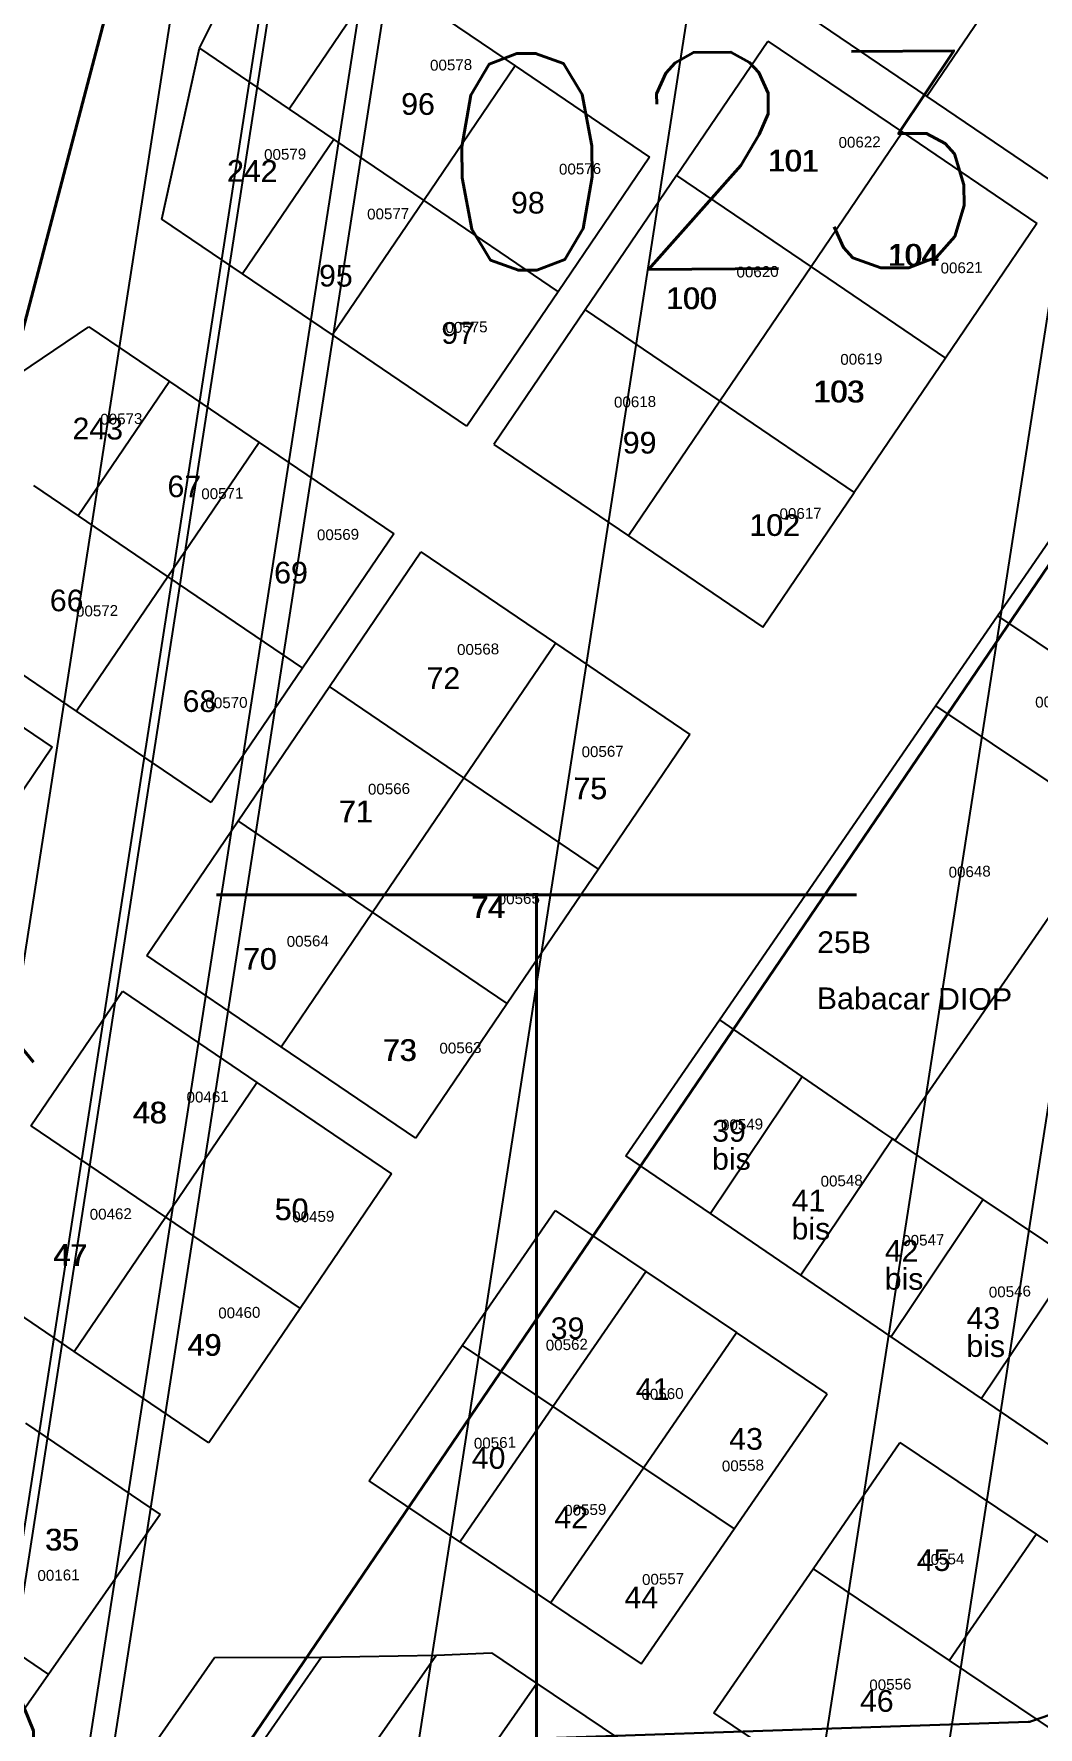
# Model space of a CAD drawing. Header units: metres. Extents: x 0 to 1324930, y 0 to 1631912.
# Drawn here: x 253454.7 to 253547.4, y 1629645.8 to 1629802.1 of the extents above; entities that cross this region are included whole.
import ezdxf
from ezdxf.enums import TextEntityAlignment as Align

# ---------------------------------------------------------------- set-up
doc = ezdxf.new("R2010")
doc.units = ezdxf.units.M
doc.header["$MEASUREMENT"] = 0
for name, color, linetype, lineweight in [('90kw', 7, 'Continuous', 0), ('Limite TF', 7, 'Continuous', 0), ('Numero Titre Foncier', 4, 'Continuous', 0)]:
    doc.layers.add(name, color=color, linetype=linetype, lineweight=lineweight)
for name, color, linetype in [('A_revoir_geometrie_aberrante', 7, 'Continuous'), ('limites_parcelles', 7, 'Continuous'), ('limites_sections', 7, 'Continuous'), ('limites_tf', 7, 'Continuous'), ('numero_lot', 7, 'Continuous'), ('numero_parcelle', 7, 'Continuous')]:
    doc.layers.add(name, color=color, linetype=linetype)
doc.styles.add('Style-Arial', font='arial.ttf')
doc.styles.add('Style-ITALICS', font='ITALICS.shx')
doc.styles.add('Style-txt', font='txt.shx')
doc.styles.add('Style-WORKING', font='WORKING.shx')

# ---------------------------------------------------------------- blocks, each defined once
blk = doc.blocks.new('*U123')
at = {"layer": 'Limite TF', "color": 5, "linetype": 'Continuous', "lineweight": 30}
for p, q in [((1.174319, 103.590582, -0.00005), (90.973856, 132.868195, -0.00005)), ((-62.587037, 102.541689, -0.00005), (0.880096, 103.541451, -0.00005))]:
    blk.add_line(p, q, dxfattribs=at)
blk.add_arc((0.864345, 104.541327, -0.00005), 1, 270.902474, 288.057678, dxfattribs=at)

msp = doc.modelspace()

# ---------------------------------------------------------------- linework, layer by layer
at = {"layer": 'A_revoir_geometrie_aberrante'}
for p in [(253647.66593, 1630910.42849), (253724.3939, 1630908.56345), (253647.23549, 1630902.43798), (253647.23549, 1630902.43792), (253645.88863, 1630825.83787), (253621.68215, 1630796.06037), (253638.91281, 1630795.57216), (253668.05397, 1630787.75301), (253715.06164, 1630775.13962)]:
    msp.add_line(p, (0, 0), dxfattribs=at)
at = {"layer": 'limites_parcelles'}
for p, q in [((253470.02099, 1629800.76779), (253476.78987, 1629814.30379)), ((253545.52872, 1629808.72509), (253537.1039, 1629796.3154)), ((253486.71667, 1629807.56248), (253478.29098, 1629795.15155)), ((253486.71667, 1629807.56248), (253499.12582, 1629799.13538)), ((253524.69418, 1629804.73991), (253537.1039, 1629796.3154)), ((253466.55405, 1629784.99053), (253470.02099, 1629800.76779)), ((253470.02099, 1629800.76779), (253478.29098, 1629795.15155)), ((253514.01735, 1629789.01869), (253522.44272, 1629801.42901)), ((253522.44272, 1629801.42901), (253534.85256, 1629793.00442)), ((253499.12582, 1629799.13538), (253490.7001, 1629786.72438)), ((253499.12582, 1629799.13538), (253511.53497, 1629790.7083)), ((253537.1039, 1629796.3154), (253549.51455, 1629787.89026)), ((253478.29098, 1629795.15155), (253482.42766, 1629792.34229)), ((253534.85256, 1629793.00442), (253526.42711, 1629780.59382)), ((253534.85256, 1629793.00442), (253547.26309, 1629784.57936)), ((253482.42766, 1629792.34229), (253474.00288, 1629779.93264)), ((253482.42767, 1629792.34231), (253482.42766, 1629792.34229)), ((253482.42766, 1629792.34229), (253490.7001, 1629786.72438)), ((253511.53497, 1629790.7083), (253503.1092, 1629778.29722)), ((253514.01735, 1629789.01869), (253505.59199, 1629776.60837)), ((253514.01735, 1629789.01869), (253526.42711, 1629780.59382)), ((253490.7001, 1629786.72438), (253482.27567, 1629774.31528)), ((253490.7001, 1629786.72438), (253503.1092, 1629778.29722)), ((253474.00288, 1629779.93264), (253466.55405, 1629784.99053)), ((253547.26309, 1629784.57936), (253538.83741, 1629772.16858)), ((253526.42711, 1629780.59382), (253518.00182, 1629768.18344)), ((253526.42711, 1629780.59382), (253538.83741, 1629772.16858)), ((253482.27567, 1629774.31528), (253474.00288, 1629779.93264)), ((253503.1092, 1629778.29722), (253494.68532, 1629765.88892)), ((253505.59199, 1629776.60837), (253497.16724, 1629764.19895)), ((253505.59199, 1629776.60837), (253518.00182, 1629768.18344)), ((253446.43482, 1629766.02232), (253459.8182, 1629775.06477)), ((253459.8182, 1629775.06477), (253467.26703, 1629770.00688)), ((253494.68532, 1629765.88892), (253482.27567, 1629774.31528)), ((253538.83741, 1629772.16858), (253530.41205, 1629759.75825)), ((253467.26703, 1629770.00688), (253458.84182, 1629757.59714)), ((253467.26703, 1629770.00688), (253475.53982, 1629764.38952)), ((253518.00182, 1629768.18344), (253509.57731, 1629755.77421)), ((253518.00182, 1629768.18344), (253530.41205, 1629759.75825)), ((253475.53982, 1629764.38952), (253467.11466, 1629751.97933)), ((253475.53982, 1629764.38952), (253487.94947, 1629755.96316)), ((253497.16724, 1629764.19895), (253509.57731, 1629755.77421)), ((253454.70506, 1629760.40627), (253458.84182, 1629757.59714)), ((253521.98762, 1629747.3493), (253530.41205, 1629759.75825)), ((253458.84182, 1629757.59714), (253467.11466, 1629751.97933)), ((253543.6211, 1629748.3807), (253549.34014, 1629756.69531)), ((253487.94947, 1629755.96316), (253479.52402, 1629743.55254)), ((253509.57731, 1629755.77421), (253521.98762, 1629747.3493)), ((253482.00921, 1629741.86543), (253490.43339, 1629754.27418)), ((253490.43339, 1629754.27418), (253502.84354, 1629745.84905)), ((253467.11466, 1629751.97933), (253458.69067, 1629739.57087)), ((253467.11466, 1629751.97933), (253479.52402, 1629743.55254)), ((253458.69067, 1629739.57087), (253446.28152, 1629747.99796)), ((253537.90291, 1629740.06733), (253543.6211, 1629748.3807)), ((253543.6211, 1629748.3807), (253557.17371, 1629739.28548)), ((253494.41779, 1629733.43799), (253502.84354, 1629745.84905)), ((253502.84354, 1629745.84905), (253515.25277, 1629737.42454)), ((253444.02891, 1629744.68116), (253456.43867, 1629736.2562)), ((253479.52402, 1629743.55254), (253471.09982, 1629731.14378)), ((253473.58391, 1629729.45505), (253482.00921, 1629741.86543)), ((253494.41779, 1629733.43799), (253482.00921, 1629741.86543)), ((253471.09982, 1629731.14378), (253458.69067, 1629739.57087)), ((253517.97457, 1629711.09457), (253537.90291, 1629740.06733)), ((253537.90291, 1629740.06733), (253551.55073, 1629730.90729)), ((253515.25277, 1629737.42454), (253506.82315, 1629725.01272)), ((253456.43867, 1629736.2562), (253447.91002, 1629723.69273)), ((253485.99249, 1629721.0276), (253494.41779, 1629733.43799)), ((253506.82315, 1629725.01272), (253494.41779, 1629733.43799)), ((253465.15892, 1629717.04512), (253473.58391, 1629729.45505)), ((253485.99249, 1629721.0276), (253473.58391, 1629729.45505)), ((253554.24022, 1629729.10232), (253534.19349, 1629699.95563)), ((253506.82315, 1629725.01272), (253498.39557, 1629712.60388)), ((253477.5675, 1629708.61767), (253485.99249, 1629721.0276)), ((253498.39557, 1629712.60388), (253485.99249, 1629721.0276)), ((253477.5675, 1629708.61767), (253465.15892, 1629717.04512)), ((253454.48124, 1629701.32246), (253462.90646, 1629713.73273)), ((253462.90646, 1629713.73273), (253475.31691, 1629705.3078)), ((253498.39557, 1629712.60388), (253489.9683, 1629700.19551)), ((253509.33847, 1629698.539), (253517.97457, 1629711.09457)), ((253517.97457, 1629711.09457), (253525.61438, 1629705.8383)), ((253489.9683, 1629700.19551), (253477.5675, 1629708.61767)), ((253466.8915, 1629692.89725), (253475.31691, 1629705.3078)), ((253475.31691, 1629705.3078), (253487.72633, 1629696.88358)), ((253525.61438, 1629705.8383), (253517.14197, 1629693.21442)), ((253525.61438, 1629705.8383), (253533.0204, 1629700.74289)), ((253454.48124, 1629701.32246), (253466.8915, 1629692.89725)), ((253533.0204, 1629700.74289), (253533.93479, 1629700.12925)), ((253533.93479, 1629700.12925), (253525.47701, 1629687.52715)), ((253534.19349, 1629699.95563), (253533.93479, 1629700.12925)), ((253542.31306, 1629694.50665), (253534.19349, 1629699.95563)), ((253517.14197, 1629693.21442), (253509.33847, 1629698.539)), ((253487.72633, 1629696.88358), (253479.30073, 1629684.47274)), ((253542.31306, 1629694.50665), (253533.81229, 1629681.83972)), ((253550.69087, 1629688.88436), (253542.31306, 1629694.50665)), ((253458.46726, 1629680.48842), (253466.8915, 1629692.89725)), ((253466.8915, 1629692.89725), (253479.30073, 1629684.47274)), ((253494.24343, 1629681.04124), (253502.82119, 1629693.512)), ((253502.82119, 1629693.512), (253511.19001, 1629687.87425)), ((253525.47701, 1629687.52715), (253517.14197, 1629693.21442)), ((253458.46726, 1629680.48842), (253446.05681, 1629688.91335)), ((253550.69087, 1629688.88436), (253542.14689, 1629676.15275)), ((253502.61225, 1629675.4035), (253511.19001, 1629687.87425)), ((253511.19001, 1629687.87425), (253519.55883, 1629682.23651)), ((253533.81229, 1629681.83972), (253525.47701, 1629687.52715)), ((253479.30073, 1629684.47274), (253470.87668, 1629672.0642)), ((253510.98107, 1629669.76575), (253519.55883, 1629682.23651)), ((253527.92765, 1629676.59876), (253519.55883, 1629682.23651)), ((253542.14689, 1629676.15275), (253533.81229, 1629681.83972)), ((253470.87668, 1629672.0642), (253458.46726, 1629680.48842)), ((253485.66567, 1629668.57048), (253494.24343, 1629681.04124)), ((253494.24343, 1629681.04124), (253502.61225, 1629675.4035)), ((253519.34988, 1629664.12801), (253527.92765, 1629676.59876)), ((253550.48217, 1629670.46531), (253542.14689, 1629676.15275)), ((253453.97834, 1629673.8829), (253466.38964, 1629665.46018)), ((253494.03449, 1629662.93274), (253502.61225, 1629675.4035)), ((253502.61225, 1629675.4035), (253510.98107, 1629669.76575)), ((253526.61679, 1629660.44919), (253534.6227, 1629672.08857)), ((253534.6227, 1629672.08857), (253547.17593, 1629663.63195)), ((253502.4033, 1629657.29499), (253510.98107, 1629669.76575)), ((253510.98107, 1629669.76575), (253519.34988, 1629664.12801)), ((253494.03449, 1629662.93274), (253485.66567, 1629668.57048)), ((253466.38964, 1629665.46018), (253456.08839, 1629650.69649)), ((253494.03449, 1629662.93274), (253502.4033, 1629657.29499)), ((253510.77212, 1629651.65724), (253519.34988, 1629664.12801)), ((253539.17001, 1629651.99257), (253547.17593, 1629663.63195)), ((253547.17593, 1629663.63195), (253568.20206, 1629649.46747)), ((253517.46717, 1629647.14705), (253526.61679, 1629660.44919)), ((253526.61679, 1629660.44919), (253539.17001, 1629651.99257)), ((253443.6775, 1629659.11946), (253456.08839, 1629650.69649)), ((253502.4033, 1629657.29499), (253510.77212, 1629651.65724)), ((253462.46529, 1629639.42106), (253471.41808, 1629652.24487)), ((253481.29055, 1629652.28464), (253469.16096, 1629634.91045)), ((253471.41808, 1629652.24487), (253481.29055, 1629652.28464)), ((253481.29055, 1629652.28464), (253491.87029, 1629652.45618)), ((253491.87029, 1629652.45618), (253484.9403, 1629642.52978)), ((253491.87029, 1629652.45618), (253496.9539, 1629652.68595)), ((253496.9539, 1629652.68595), (253501.13812, 1629649.86721)), ((253539.17001, 1629651.99257), (253550.36142, 1629644.45336)), ((253456.08839, 1629650.69649), (253445.78747, 1629635.93328)), ((253501.13812, 1629649.86721), (253492.47292, 1629637.45535)), ((253501.13812, 1629649.86721), (253508.67074, 1629644.79277)), ((253522.81785, 1629643.5425), (253517.46717, 1629647.14705))]:
    msp.add_line(p, q, dxfattribs=at)
at = {"layer": 'limites_tf', "color": 5, "linetype": 'Continuous', "lineweight": 40}
for p, q in [((253630.60444, 1629874.22494), (253457.38016, 1629619.08333)), ((253431.74538, 1629691.1755), (253479.23953, 1629871.86233)), ((253626.46974, 1629868.13494), (253457.38016, 1629619.08333))]:
    msp.add_line(p, q, dxfattribs=at)

# ---------------------------------------------------------------- block references
at = {"layer": 'limites_tf', "color": 5, "linetype": 'Continuous', "lineweight": 30, "rotation": 1.03}
msp.add_blockref('*U123', (253547.4394, 1629542.77068, 0.00005), dxfattribs=at)

# ---------------------------------------------------------------- texts
at = {"layer": '90kw', "color": 7, "linetype": 'Continuous', "lineweight": 0, "insert": (252408.85847, 1629604.35091), "char_height": 108, "attachment_point": 7, "line_spacing_factor": 0.72, "style": 'Style-WORKING'}
msp.add_mtext('\\FSTANDARD;\\T1.000;RUFISQUE OUEST', dxfattribs=at)
at = {"layer": 'limites_sections', "color": 3, "lineweight": 30, "style": 'Style-txt'}
msp.add_text('023', height=19.99996, rotation=0.3742, dxfattribs=at).set_placement((253517.37032, 1629790.38977), align=Align.MIDDLE_CENTER)
at = {"layer": 'Numero Titre Foncier', "color": 4, "linetype": 'Continuous', "lineweight": 13, "style": 'Style-Arial'}
msp.add_text('T 3384', height=20.18036, rotation=2.73413, dxfattribs=at).set_placement((253585.79598, 1629636.49231, -4711334161.4712), align=Align.MIDDLE_CENTER)
at = {"layer": 'numero_lot', "color": 7, "linetype": 'Continuous', "lineweight": 0, "style": 'Style-Arial'}
for s, p in [('39', (253502.42084, 1629683.64708)), ('41', (253510.26461, 1629678.02705)), ('43', (253518.88484, 1629673.44044)), ('40', (253495.13844, 1629671.67705)), ('42', (253502.76231, 1629666.1936)), ('45', (253536.18639, 1629662.24924)), ('44', (253509.231, 1629658.80737)), ('46', (253530.94188, 1629649.25654))]:
    msp.add_text(s, height=2, rotation=359.73413, dxfattribs=at).set_placement(p, align=Align.TOP_LEFT)
at = {"layer": 'numero_lot', "color": 7, "linetype": 'Continuous', "lineweight": 0, "char_height": 2, "attachment_point": 1}
for s, insert, rotation, line_spacing_factor, style in [('\\fArial|b0|i0|c00|p39;96', (253488.61922, 1629796.623), 359.7932763, 0.6, 'Style-ITALICS'), ('\\fArial|b0|i0|c00|p39;96', (253488.63422, 1629796.62295), 359.7932763, 0.6, 'Style-ITALICS'), ('\\fArial|b0|i0|c00|p39;96', (253488.63422, 1629796.62295), 359.7932763, 0.6, 'Style-ITALICS'), ('\\fArial|b0|i0|c00|p39;96', (253488.63422, 1629796.62295), 359.7932763, 0.6, 'Style-ITALICS'), ('\\fArial|b0|i0|c00|p39;96', (253488.63422, 1629796.62295), 359.7932763, 0.6, 'Style-ITALICS'), ('\\fArial|b0|i0|c00|p39;101', (253522.42661, 1629791.39801), 359.7932763, 0.6, 'Style-ITALICS'), ('\\fArial|b0|i0|c00|p39;101', (253522.42661, 1629791.39801), 359.7932763, 0.6, 'Style-ITALICS'), ('\\fArial|b0|i0|c00|p39;101', (253522.42661, 1629791.39801), 359.7932763, 0.6, 'Style-ITALICS'), ('\\fArial|b0|i0|c00|p39;101', (253522.42661, 1629791.39801), 359.7932763, 0.6, 'Style-ITALICS'), ('\\fArial|b0|i0|c00|p39;101', (253522.51828, 1629791.39767), 359.7932763, 0.6, 'Style-ITALICS'), ('\\fArial|b0|i0|c00|p39;242', (253472.55881, 1629790.4439), 359.7932763, 0.6, 'Style-ITALICS'), ('\\fArial|b0|i0|c00|p39;242', (253472.55881, 1629790.4439), 359.7932763, 0.6, 'Style-ITALICS'), ('\\fArial|b0|i0|c00|p39;242', (253472.55881, 1629790.4439), 359.7932763, 0.6, 'Style-ITALICS'), ('\\fArial|b0|i0|c00|p39;242', (253472.55881, 1629790.4439), 359.7932763, 0.6, 'Style-ITALICS'), ('\\fArial|b0|i0|c00|p39;242', (253472.57881, 1629790.44383), 359.7932763, 0.6, 'Style-ITALICS'), ('\\fArial|b0|i0|c00|p39;98', (253498.75733, 1629787.51537), 359.7932763, 0.6, 'Style-ITALICS'), ('\\fArial|b0|i0|c00|p39;98', (253498.759, 1629787.51536), 359.7932763, 0.6, 'Style-ITALICS'), ('\\fArial|b0|i0|c00|p39;98', (253498.759, 1629787.51536), 359.7932763, 0.6, 'Style-ITALICS'), ('\\fArial|b0|i0|c00|p39;98', (253498.759, 1629787.51536), 359.7932763, 0.6, 'Style-ITALICS'), ('\\fArial|b0|i0|c00|p39;98', (253498.759, 1629787.51536), 359.7932763, 0.6, 'Style-ITALICS'), ('\\fArial|b0|i0|c00|p39;104', (253533.48763, 1629782.70104), 359.7932763, 0.6, 'Style-ITALICS'), ('\\fArial|b0|i0|c00|p39;104', (253533.48763, 1629782.70104), 359.7932763, 0.6, 'Style-ITALICS'), ('\\fArial|b0|i0|c00|p39;104', (253533.48763, 1629782.70104), 359.7932763, 0.6, 'Style-ITALICS'), ('\\fArial|b0|i0|c00|p39;104', (253533.48763, 1629782.70104), 359.7932763, 0.6, 'Style-ITALICS'), ('\\fArial|b0|i0|c00|p39;104', (253533.60763, 1629782.70061), 359.7932763, 0.6, 'Style-ITALICS'), ('\\fArial|b0|i0|c00|p39;95', (253481.05347, 1629780.77519), 359.7932763, 0.6, 'Style-ITALICS'), ('\\fArial|b0|i0|c00|p39;95', (253481.05514, 1629780.77519), 359.7932763, 0.6, 'Style-ITALICS'), ('\\fArial|b0|i0|c00|p39;95', (253481.05514, 1629780.77519), 359.7932763, 0.6, 'Style-ITALICS'), ('\\fArial|b0|i0|c00|p39;95', (253481.05514, 1629780.77519), 359.7932763, 0.6, 'Style-ITALICS'), ('\\fArial|b0|i0|c00|p39;95', (253481.05514, 1629780.77519), 359.7932763, 0.6, 'Style-ITALICS'), ('\\fArial|b0|i0|c00|p39;100', (253513.04296, 1629778.69477), 359.7932763, 0.6, 'Style-ITALICS'), ('\\fArial|b0|i0|c00|p39;100', (253513.04296, 1629778.69477), 359.7932763, 0.6, 'Style-ITALICS'), ('\\fArial|b0|i0|c00|p39;100', (253513.04296, 1629778.69477), 359.7932763, 0.6, 'Style-ITALICS'), ('\\fArial|b0|i0|c00|p39;100', (253513.04296, 1629778.69477), 359.7932763, 0.6, 'Style-ITALICS'), ('\\fArial|b0|i0|c00|p39;100', (253513.11462, 1629778.69452), 359.7932763, 0.6, 'Style-ITALICS'), ('\\fArial|b0|i0|c00|p39;97', (253492.33196, 1629775.49047), 359.7932763, 0.6, 'Style-ITALICS'), ('\\fArial|b0|i0|c00|p39;97', (253492.33363, 1629775.49047), 359.7932763, 0.6, 'Style-ITALICS'), ('\\fArial|b0|i0|c00|p39;97', (253492.33363, 1629775.49047), 359.7932763, 0.6, 'Style-ITALICS'), ('\\fArial|b0|i0|c00|p39;97', (253492.33363, 1629775.49047), 359.7932763, 0.6, 'Style-ITALICS'), ('\\fArial|b0|i0|c00|p39;97', (253492.33363, 1629775.49047), 359.7932763, 0.6, 'Style-ITALICS'), ('\\fArial|b0|i0|c00|p39;103', (253526.62196, 1629770.09373), 359.7932763, 0.6, 'Style-ITALICS'), ('\\fArial|b0|i0|c00|p39;103', (253526.62196, 1629770.09373), 359.7932763, 0.6, 'Style-ITALICS'), ('\\fArial|b0|i0|c00|p39;103', (253526.62196, 1629770.09373), 359.7932763, 0.6, 'Style-ITALICS'), ('\\fArial|b0|i0|c00|p39;103', (253526.62196, 1629770.09373), 359.7932763, 0.6, 'Style-ITALICS'), ('\\fArial|b0|i0|c00|p39;103', (253526.72863, 1629770.09335), 359.7932763, 0.6, 'Style-ITALICS'), ('\\fArial|b0|i0|c00|p39;243', (253458.31396, 1629766.66814), 359.7932763, 0.6, 'Style-ITALICS'), ('\\fArial|b0|i0|c00|p39;243', (253458.31396, 1629766.66814), 359.7932763, 0.6, 'Style-ITALICS'), ('\\fArial|b0|i0|c00|p39;243', (253458.31396, 1629766.66814), 359.7932763, 0.6, 'Style-ITALICS'), ('\\fArial|b0|i0|c00|p39;243', (253458.31396, 1629766.66814), 359.7932763, 0.6, 'Style-ITALICS'), ('\\fArial|b0|i0|c00|p39;99', (253509.05759, 1629765.36707), 359.7932763, 0.6, 'Style-ITALICS'), ('\\fArial|b0|i0|c00|p39;99', (253509.0726, 1629765.36701), 359.7932763, 0.6, 'Style-ITALICS'), ('\\fArial|b0|i0|c00|p39;99', (253509.0726, 1629765.36701), 359.7932763, 0.6, 'Style-ITALICS'), ('\\fArial|b0|i0|c00|p39;99', (253509.0726, 1629765.36701), 359.7932763, 0.6, 'Style-ITALICS'), ('\\fArial|b0|i0|c00|p39;99', (253509.0726, 1629765.36701), 359.7932763, 0.6, 'Style-ITALICS'), ('\\fArial|b0|i0|c00|p39;67', (253467.0744, 1629761.3355), 359.7932763, 0.6, 'Style-ITALICS'), ('\\fArial|b0|i0|c00|p39;67', (253467.0744, 1629761.3355), 359.7932763, 0.6, 'Style-ITALICS'), ('\\fArial|b0|i0|c00|p39;67', (253467.0744, 1629761.3355), 359.7932763, 0.6, 'Style-ITALICS'), ('\\fArial|b0|i0|c00|p39;67', (253467.0744, 1629761.3355), 359.7932763, 0.6, 'Style-ITALICS'), ('\\fArial|b0|i0|c00|p39;102', (253520.72944, 1629757.76691), 359.7932763, 0.6, 'Style-ITALICS'), ('\\fArial|b0|i0|c00|p39;102', (253520.72944, 1629757.76691), 359.7932763, 0.6, 'Style-ITALICS'), ('\\fArial|b0|i0|c00|p39;102', (253520.72944, 1629757.76691), 359.7932763, 0.6, 'Style-ITALICS'), ('\\fArial|b0|i0|c00|p39;102', (253520.72944, 1629757.76691), 359.7932763, 0.6, 'Style-ITALICS'), ('\\fArial|b0|i0|c00|p39;102', (253520.7661, 1629757.76678), 359.7932763, 0.6, 'Style-ITALICS'), ('\\fArial|b0|i0|c00|p39;69', (253476.90812, 1629753.37497), 359.7932763, 0.6, 'Style-ITALICS'), ('\\fArial|b0|i0|c00|p39;69', (253476.92312, 1629753.37492), 359.7932763, 0.6, 'Style-ITALICS'), ('\\fArial|b0|i0|c00|p39;69', (253476.92312, 1629753.37492), 359.7932763, 0.6, 'Style-ITALICS'), ('\\fArial|b0|i0|c00|p39;69', (253476.92312, 1629753.37492), 359.7932763, 0.6, 'Style-ITALICS'), ('\\fArial|b0|i0|c00|p39;69', (253476.92312, 1629753.37492), 359.7932763, 0.6, 'Style-ITALICS'), ('\\fArial|b0|i0|c00|p39;66', (253456.22273, 1629750.80858), 359.7932763, 0.6, 'Style-ITALICS'), ('\\fArial|b0|i0|c00|p39;66', (253456.22273, 1629750.80858), 359.7932763, 0.6, 'Style-ITALICS'), ('\\fArial|b0|i0|c00|p39;66', (253456.22273, 1629750.80858), 359.7932763, 0.6, 'Style-ITALICS'), ('\\fArial|b0|i0|c00|p39;66', (253456.22273, 1629750.80858), 359.7932763, 0.6, 'Style-ITALICS'), ('\\fArial|b0|i0|c00|p39;72', (253490.96501, 1629743.6392), 359.7932763, 0.6, 'Style-ITALICS'), ('\\fArial|b0|i0|c00|p39;72', (253490.96668, 1629743.63919), 359.7932763, 0.6, 'Style-ITALICS'), ('\\fArial|b0|i0|c00|p39;72', (253490.96668, 1629743.63919), 359.7932763, 0.6, 'Style-ITALICS'), ('\\fArial|b0|i0|c00|p39;72', (253490.96668, 1629743.63919), 359.7932763, 0.6, 'Style-ITALICS'), ('\\fArial|b0|i0|c00|p39;72', (253490.96668, 1629743.63919), 359.7932763, 0.6, 'Style-ITALICS'), ('\\fArial|b0|i0|c00|p39;68', (253468.46787, 1629741.51934), 359.7932763, 0.6, 'Style-ITALICS'), ('\\fArial|b0|i0|c00|p39;68', (253468.46787, 1629741.51934), 359.7932763, 0.6, 'Style-ITALICS'), ('\\fArial|b0|i0|c00|p39;68', (253468.46787, 1629741.51934), 359.7932763, 0.6, 'Style-ITALICS'), ('\\fArial|b0|i0|c00|p39;68', (253468.46787, 1629741.51934), 359.7932763, 0.6, 'Style-ITALICS'), ('\\fArial|b0|i0|c00|p39;75', (253504.50403, 1629733.46529), 359.7932763, 0.6, 'Style-ITALICS'), ('\\fArial|b0|i0|c00|p39;75', (253504.50403, 1629733.46529), 359.7932763, 0.6, 'Style-ITALICS'), ('\\fArial|b0|i0|c00|p39;75', (253504.50403, 1629733.46529), 359.7932763, 0.6, 'Style-ITALICS'), ('\\fArial|b0|i0|c00|p39;75', (253504.50403, 1629733.46529), 359.7932763, 0.6, 'Style-ITALICS'), ('\\fArial|b0|i0|c00|p39;75', (253504.53736, 1629733.46517), 359.7932763, 0.6, 'Style-ITALICS'), ('\\fArial|b0|i0|c00|p39;71', (253482.87309, 1629731.34131), 359.7932763, 0.6, 'Style-ITALICS'), ('\\fArial|b0|i0|c00|p39;71', (253482.87309, 1629731.34131), 359.7932763, 0.6, 'Style-ITALICS'), ('\\fArial|b0|i0|c00|p39;71', (253482.87309, 1629731.34131), 359.7932763, 0.6, 'Style-ITALICS'), ('\\fArial|b0|i0|c00|p39;71', (253482.87309, 1629731.34131), 359.7932763, 0.6, 'Style-ITALICS'), ('\\fArial|b0|i0|c00|p39;71', (253482.92643, 1629731.34111), 359.7932763, 0.6, 'Style-ITALICS'), ('\\fArial|b0|i0|c00|p39;74', (253495.06358, 1629722.49327), 359.7932763, 0.6, 'Style-ITALICS'), ('\\fArial|b0|i0|c00|p39;74', (253495.06358, 1629722.49327), 359.7932763, 0.6, 'Style-ITALICS'), ('\\fArial|b0|i0|c00|p39;74', (253495.06358, 1629722.49327), 359.7932763, 0.6, 'Style-ITALICS'), ('\\fArial|b0|i0|c00|p39;74', (253495.06358, 1629722.49327), 359.7932763, 0.6, 'Style-ITALICS'), ('\\fArial|b0|i0|c00|p39;74', (253495.14524, 1629722.49298), 359.7932763, 0.6, 'Style-ITALICS'), ('25B\\P\\PBabacar DIOP', (253526.99019, 1629719.27067), 359.7341466, 0.776524, 'Style-Arial'), ('\\fArial|b0|i0|c00|p39;70', (253474.03415, 1629717.72611), 359.7932763, 0.6, 'Style-ITALICS'), ('\\fArial|b0|i0|c00|p39;70', (253474.03415, 1629717.72611), 359.7932763, 0.6, 'Style-ITALICS'), ('\\fArial|b0|i0|c00|p39;70', (253474.03415, 1629717.72611), 359.7932763, 0.6, 'Style-ITALICS'), ('\\fArial|b0|i0|c00|p39;70', (253474.03415, 1629717.72611), 359.7932763, 0.6, 'Style-ITALICS'), ('\\fArial|b0|i0|c00|p39;70', (253474.06748, 1629717.72599), 359.7932763, 0.6, 'Style-ITALICS'), ('\\fArial|b0|i0|c00|p39;73', (253486.91684, 1629709.31558), 359.7932763, 0.6, 'Style-ITALICS'), ('\\fArial|b0|i0|c00|p39;73', (253486.91684, 1629709.31558), 359.7932763, 0.6, 'Style-ITALICS'), ('\\fArial|b0|i0|c00|p39;73', (253486.91684, 1629709.31558), 359.7932763, 0.6, 'Style-ITALICS'), ('\\fArial|b0|i0|c00|p39;73', (253486.91684, 1629709.31558), 359.7932763, 0.6, 'Style-ITALICS'), ('\\fArial|b0|i0|c00|p39;73', (253486.98517, 1629709.31533), 359.7932763, 0.6, 'Style-ITALICS'), ('\\fArial|b0|i0|c00|p39;48', (253463.86685, 1629703.54769), 359.7932763, 0.6, 'Style-ITALICS'), ('\\fArial|b0|i0|c00|p39;48', (253463.86685, 1629703.54769), 359.7932763, 0.6, 'Style-ITALICS'), ('\\fArial|b0|i0|c00|p39;48', (253463.86685, 1629703.54769), 359.7932763, 0.6, 'Style-ITALICS'), ('\\fArial|b0|i0|c00|p39;48', (253463.86685, 1629703.54769), 359.7932763, 0.6, 'Style-ITALICS'), ('\\fArial|b0|i0|c00|p39;48', (253463.93518, 1629703.54745), 359.7932763, 0.6, 'Style-ITALICS'), ('39\\Pbis', (253517.31441, 1629701.86169), 359.7341466, 0.776524, 'Style-Arial'), ('\\fArial|b0|i0|c00|p39;50', (253476.95631, 1629694.61441), 359.7932763, 0.6, 'Style-ITALICS'), ('\\fArial|b0|i0|c00|p39;50', (253476.95631, 1629694.61441), 359.7932763, 0.6, 'Style-ITALICS'), ('\\fArial|b0|i0|c00|p39;50', (253476.95631, 1629694.61441), 359.7932763, 0.6, 'Style-ITALICS'), ('\\fArial|b0|i0|c00|p39;50', (253476.95631, 1629694.61441), 359.7932763, 0.6, 'Style-ITALICS'), ('\\fArial|b0|i0|c00|p39;50', (253476.98964, 1629694.61429), 359.7932763, 0.6, 'Style-ITALICS'), ('41\\Pbis', (253524.64786, 1629695.42418), 359.7341466, 0.776524, 'Style-Arial'), ('\\fArial|b0|i0|c00|p39;47', (253456.53443, 1629690.40306), 359.7932763, 0.6, 'Style-ITALICS'), ('\\fArial|b0|i0|c00|p39;47', (253456.53443, 1629690.40306), 359.7932763, 0.6, 'Style-ITALICS'), ('\\fArial|b0|i0|c00|p39;47', (253456.53443, 1629690.40306), 359.7932763, 0.6, 'Style-ITALICS'), ('\\fArial|b0|i0|c00|p39;47', (253456.53443, 1629690.40306), 359.7932763, 0.6, 'Style-ITALICS'), ('\\fArial|b0|i0|c00|p39;47', (253456.60277, 1629690.40281), 359.7932763, 0.6, 'Style-ITALICS'), ('42\\Pbis', (253533.23643, 1629690.79196), 359.7341466, 0.776524, 'Style-Arial'), ('43\\Pbis', (253540.76968, 1629684.58946), 359.7341466, 0.776524, 'Style-Arial'), ('\\fArial|b0|i0|c00|p39;49', (253468.91497, 1629682.10734), 359.7932763, 0.6, 'Style-ITALICS'), ('\\fArial|b0|i0|c00|p39;49', (253468.91497, 1629682.10734), 359.7932763, 0.6, 'Style-ITALICS'), ('\\fArial|b0|i0|c00|p39;49', (253468.91497, 1629682.10734), 359.7932763, 0.6, 'Style-ITALICS'), ('\\fArial|b0|i0|c00|p39;49', (253468.91497, 1629682.10734), 359.7932763, 0.6, 'Style-ITALICS'), ('\\fArial|b0|i0|c00|p39;49', (253468.96997, 1629682.10714), 359.7932763, 0.6, 'Style-ITALICS'), ('\\fArial|b0|i0|c00|p39;35', (253455.7717, 1629664.13264), 359.7932763, 0.6, 'Style-ITALICS'), ('\\fArial|b0|i0|c00|p39;35', (253455.7717, 1629664.13264), 359.7932763, 0.6, 'Style-ITALICS'), ('\\fArial|b0|i0|c00|p39;35', (253455.7717, 1629664.13264), 359.7932763, 0.6, 'Style-ITALICS'), ('\\fArial|b0|i0|c00|p39;35', (253455.7717, 1629664.13264), 359.7932763, 0.6, 'Style-ITALICS'), ('\\fArial|b0|i0|c00|p39;35', (253455.84003, 1629664.13239), 359.7932763, 0.6, 'Style-ITALICS')]:
    msp.add_mtext(s, dxfattribs=dict(at, insert=insert, rotation=rotation, line_spacing_factor=line_spacing_factor, style=style))
at = {"layer": 'numero_parcelle', "color": 5, "lineweight": 0, "style": 'Style-Arial'}
for s, rotation, p in [('00578', 1.13223, (253491.27726, 1629799.68611)), ('00622', 1.13223, (253528.95458, 1629792.56363)), ('00579', 1.13223, (253475.97162, 1629791.44076)), ('00576', 1.13223, (253503.16917, 1629790.09355)), ('00577', 1.13223, (253485.47417, 1629785.94761)), ('00620', 1.13223, (253519.54001, 1629780.59792)), ('00621', 1.13223, (253538.36399, 1629780.96995)), ('00575', 1.13223, (253492.69719, 1629775.48176)), ('00619', 1.13223, (253529.1149, 1629772.5414)), ('00618', 1.13223, (253508.24304, 1629768.59501)), ('00573', 1.13223, (253460.86379, 1629767.01915)), ('00571', 1.13223, (253470.18011, 1629760.13549)), ('00617', 1.13223, (253523.51167, 1629758.29509)), ('00569', 1.13223, (253480.84772, 1629756.34124)), ('00572', 1.13223, (253458.62457, 1629749.30543)), ('00568', 1.13223, (253493.76801, 1629745.75932)), ('00570', 1.13223, (253470.56177, 1629740.82441)), ('00616', 1.73413, (253547.08282, 1629740.90137)), ('00567', 1.13223, (253505.25322, 1629736.327)), ('00566', 1.13223, (253485.54856, 1629732.87486)), ('00648', 1.73413, (253539.09778, 1629725.21551)), ('00565', 1.13223, (253497.51833, 1629722.74534)), ('00564', 1.13223, (253478.05827, 1629718.82684)), ('00563', 1.13223, (253492.14109, 1629708.97468)), ('00461', 1.13223, (253468.81977, 1629704.4535)), ('00549', 1.73413, (253518.10819, 1629701.88223)), ('00548', 1.73413, (253527.29328, 1629696.69137)), ('00462', 1.13223, (253459.88872, 1629693.64504)), ('00459', 1.13223, (253478.56591, 1629693.40807)), ('00547', 1.73413, (253534.82405, 1629691.21263)), ('00546', 1.73413, (253542.80796, 1629686.46096)), ('00460', 1.13223, (253471.74384, 1629684.53783)), ('00562', 1.73413, (253501.94518, 1629681.56574)), ('00560', 1.73413, (253510.77138, 1629677.01912)), ('00561', 1.73413, (253495.31495, 1629672.51375)), ('00558', 1.73413, (253518.18603, 1629670.41105)), ('00559', 1.73413, (253503.64792, 1629666.3217)), ('00554', 1.73413, (253536.66367, 1629661.76497)), ('00161', 1.13223, (253455.06878, 1629660.31367)), ('00557', 1.73413, (253510.82302, 1629659.93931)), ('00556', 1.73413, (253531.78699, 1629650.20387))]:
    msp.add_text(s, height=1, rotation=rotation, dxfattribs=at).set_placement(p, align=Align.TOP_LEFT)

doc.saveas('drawing.dxf')
